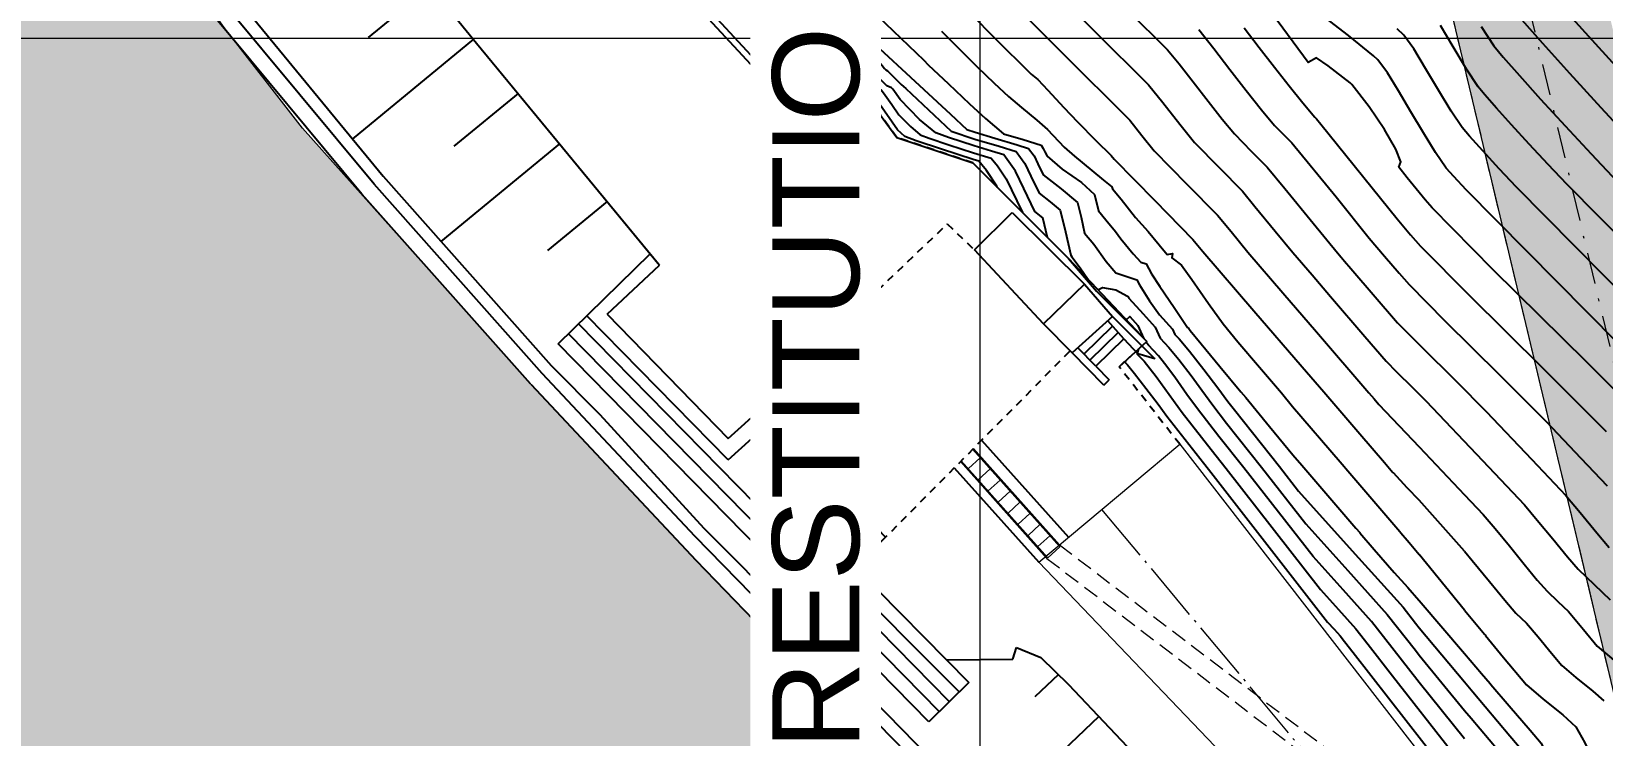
# Model space of a CAD drawing. Extents: x 61466 to 63015, y 108404 to 110397.
# Drawn here: x 62839.5 to 62902.7, y 109127 to 109155.3 of the extents above; entities that cross this region are included whole.
import ezdxf
from ezdxf import colors
from ezdxf.entities.mleader import LeaderData, LeaderLine
from ezdxf.math import Vec2, Vec3

# ---------------------------------------------------------------- set-up
doc = ezdxf.new("R2010")
doc.units = 0
doc.header["$LTSCALE"] = 1.000015
doc.header["$MEASUREMENT"] = 0
for name, pattern in [('ACAD_ISO04W100', [30, 24, -3, 0, -3]), ('DOT', [0.55, 0.3, -0.25]), ('NASCOSTA', [9.525, 6.35, -3.175]), ('TRATTEGGIATA', [0.75, 0.5, -0.25]), ('TRATTOPUNTO2', [0.5, 0.25, -0.125, 0, -0.125])]:
    doc.linetypes.add(name, pattern=pattern)
for name, color, linetype in [('Bâti', 7, 'Continuous'), ('CANALISATION', 2, 'Continuous'), ('colore lago', 131, 'Continuous'), ('coordinate', 2, 'Continuous'), ('curve livello 5m', 7, 'Continuous'), ('LIN010TR', 2, 'NASCOSTA'), ('LIN018TR', 6, 'NASCOSTA'), ('LIN025CO', 7, 'Continuous'), ('pendenze', 2, 'Continuous'), ('Per+Mod Surf', 7, 'Continuous'), ('SCALE', 2, 'Continuous'), ('sezioni', 7, 'Continuous'), ('TalusHautBas', 7, 'Continuous'), ('TRATTCOLO-30', 253, 'Continuous'), ('TRATTCOLO-32', 255, 'Continuous')]:
    doc.layers.add(name, color=color, linetype=linetype)
doc.layers.add('Colori bordi', color=5, linetype='Continuous', plot=False)
doc.layers.add('no_plot', color=5, linetype='Continuous', plot=False)
doc.layers.add('LINE035', color=1, linetype='Continuous', lineweight=35)
doc.styles.add('ARIAL', font='arial.ttf')

# ---------------------------------------------------------------- blocks, each defined once
blk = doc.blocks.new('CONTORNO')
at = {"layer": 'Colori bordi', "lineweight": 0, "ltscale": 2, "flags": 128}
blk.add_lwpolyline([(-22.578, 81.44), (16.586, -82.868), (15.866, -82.007), (19.27, -96.287), (18.407, -96.98), (19.153, -100.108)], dxfattribs=at)

msp = doc.modelspace()

# ---------------------------------------------------------------- hatches: boundary and pattern name
at = {"layer": 'colore lago', "linetype": 'Continuous', "lineweight": 0}
msp.add_hatch(color=256, dxfattribs=at).paths.add_polyline_path([(62975.581, 108981.848), (62972.563, 108992.078), (62972.159, 108999.722), (62973.022, 109007.77), (62971.274, 109014.677), (62964.726, 109023.502), (62958.063, 109028.933), (62955.276, 109033.134), (62951.179, 109038.433), (62944.971, 109044.58), (62942.828, 109044.354), (62941.256, 109046.058), (62941.518, 109050.317), (62932.519, 109062.712), (62923.949, 109074.515), (62921.068, 109073.828), (62913.169, 109080.232), (62912.424, 109083.359), (62899.063, 109099.351), (62899.187, 109099.452), (62898.973, 109099.701), (62894.248, 109105.211), (62888.989, 109110.74), (62879.9, 109119.979), (62873.641, 109126.426), (62866.263, 109134.064), (62859.634, 109141.122), (62850.425, 109151.454), (62847.28, 109155.501), (62836.245, 109170.983), (62830.549, 109180.12), (62830.097, 109179.839), (62825.256, 109176.833), (62819.938, 109173.531), (62807.248, 109165.652), (62813.286, 109155.991), (62827.781, 109132.797), (62825.357, 109131.271), (62827.221, 109128.084), (62828.208, 109126.068), (62829.848, 109121.716), (62831.445, 109117.447), (62833.184, 109113.299), (62835.862, 109107.959), (62838.858, 109102.878), (62842.822, 109096.611), (62845.343, 109092.552), (62846.651, 109090.446), (62851.47, 109082.811), (62855.067, 109077.137), (62856.583, 109077.401), (62859.665, 109075.554), (62862.875, 109072.174), (62862.914, 109063.446), (62870.198, 109052.816), (62875.993, 109045.342), (62885.568, 109033.177), (62896.673, 109017.402), (62896.556, 109017.052), (62904.818, 109004.914), (62914.53, 108991.082), (62924.555, 108973.607), (62932.466, 108959.046), (62983.134, 108959.046), (62981.291, 108965.356), (62977.169, 108976.649)])
at = {"layer": 'TRATTCOLO-30', "linetype": 'Continuous', "lineweight": 0}
h = msp.add_hatch(color=256, dxfattribs=at)
h.dxf.hatch_style = 1
h.paths.add_polyline_path([(62897.013, 109181.053), (62894.017, 109180.339), (62906.525, 109127.863), (62909.521, 109128.577)])
h.paths.add_polyline_path([(62894.017, 109180.339), (62891.021, 109179.625), (62903.529, 109127.149), (62906.525, 109127.863)])
h.paths.add_polyline_path([(62882.113, 109230.282), (62879.117, 109229.568), (62891.021, 109179.625), (62894.017, 109180.339)])
h.paths.add_polyline_path([(62885.109, 109230.996), (62882.113, 109230.282), (62894.017, 109180.339), (62897.013, 109181.053)])

# ---------------------------------------------------------------- linework, layer by layer
at = {"layer": 'Bâti', "linetype": 'Continuous'}
for p, q in [((62871.347, 109150.889), (62855.248, 109168.294)), ((62863.576, 109159.672), (62871.323, 109151.297)), ((62853.305, 109149.202), (62847.331, 109156.39)), ((62847.752, 109156.724), (62853.67, 109149.517)), ((62852.816, 109148.796), (62846.824, 109156.006)), ((62872.987, 109152.836), (62871.323, 109151.297)), ((62873.187, 109152.627), (62871.347, 109150.889)), ((62872.987, 109152.836), (62873, 109152.848)), ((62873.187, 109152.627), (62873, 109152.848)), ((62853.67, 109149.517), (62860.427, 109141.912)), ((62857.445, 109143.585), (62852.83, 109148.78)), ((62860.07, 109141.587), (62853.305, 109149.202)), ((62877.444, 109146.552), (62878.966, 109148.062)), ((62878.966, 109148.062), (62881.872, 109145.174)), ((62864.401, 109146.402), (62864.78, 109145.941)), ((62880.226, 109143.575), (62877.444, 109146.552)), ((62862.682, 109143.975), (62864.78, 109145.941)), ((62881.872, 109145.174), (62880.226, 109143.575)), ((62881.872, 109145.174), (62882.999, 109143.87)), ((62867.543, 109138.11), (62861.857, 109143.907)), ((62862.682, 109143.975), (62867.545, 109138.973)), ((62883.459, 109142.972), (62882.806, 109143.696)), ((62882.999, 109143.87), (62884.697, 109142.17)), ((62859.595, 109141.165), (62857.445, 109143.585)), ((62876.031, 109127.985), (62861.121, 109143.185)), ((62876.438, 109128.384), (62861.528, 109143.584)), ((62881.383, 109142.412), (62880.226, 109143.575)), ((62875.612, 109127.574), (62860.702, 109142.774)), ((62882.65, 109141.115), (62881.383, 109142.412)), ((62882.33, 109141.873), (62881.607, 109142.615)), ((62883.459, 109142.972), (62884.021, 109142.375)), ((62860.427, 109141.912), (62862.387, 109139.929)), ((62882.33, 109141.873), (62882.864, 109141.325)), ((62884.697, 109142.17), (62884.021, 109142.375)), ((62866.263, 109134.064), (62859.634, 109141.122)), ((62866.213, 109135.026), (62860.07, 109141.587)), ((62882.65, 109141.115), (62882.864, 109141.325)), ((62862.387, 109139.929), (62866.564, 109135.36)), ((62867.545, 109138.973), (62868.894, 109140.193)), ((62868.894, 109140.193), (62873.874, 109134.997)), ((62867.543, 109138.11), (62869.336, 109139.732)), ((62877.737, 109138.9), (62881.228, 109135.001)), ((62876.639, 109137.79), (62880.031, 109134)), ((62873.39, 109135.503), (62871.765, 109133.868)), ((62875.295, 109125.731), (62866.213, 109135.026)), ((62866.564, 109135.36), (62870.024, 109131.889)), ((62873.874, 109134.997), (62872.653, 109133.796)), ((62873.641, 109126.426), (62866.263, 109134.064)), ((62871.765, 109133.868), (62876.836, 109128.774)), ((62872.653, 109133.796), (62877.221, 109129.153)), ((62870.024, 109131.889), (62887.295, 109114.242)), ((62877.221, 109129.153), (62875.612, 109127.574))]:
    msp.add_line(p, q, dxfattribs=at)
at = {"layer": 'Bâti', "linetype": 'DOT'}
for p, q in [((62868.788, 109140.388), (62876.357, 109147.599)), ((62876.357, 109147.599), (62877.444, 109146.552)), ((62881.269, 109142.468), (62876.639, 109137.79)), ((62876.639, 109137.79), (62873.874, 109134.997))]:
    msp.add_line(p, q, dxfattribs=at)
at = {"layer": 'CANALISATION', "linetype": 'Continuous', "lineweight": 0}
for p, q in [((62876.885, 109138.039), (62880.357, 109134.149)), ((62877.204, 109137.757), (62877.68, 109138.194)), ((62877.604, 109137.309), (62878.079, 109137.746)), ((62878.003, 109136.861), (62878.479, 109137.298)), ((62878.403, 109136.414), (62878.878, 109136.851)), ((62878.802, 109135.966), (62879.278, 109136.403)), ((62879.202, 109135.518), (62879.677, 109135.955)), ((62879.602, 109135.07), (62880.077, 109135.507)), ((62880.001, 109134.623), (62880.477, 109135.06)), ((62880.401, 109134.175), (62880.876, 109134.612))]:
    msp.add_line(p, q, dxfattribs=at)
at = {"layer": 'CANALISATION', "linetype": 'Continuous', "lineweight": 0, "flags": 128}
for points in [[(62880.401, 109134.175), (62876.92, 109138.075)], [(62880.876, 109134.612), (62877.375, 109138.535)], [(62880.866, 109134.698), (62877.411, 109138.57)]]:
    msp.add_lwpolyline(points, dxfattribs=at)
at = {"layer": 'Colori bordi', "linetype": 'Continuous', "lineweight": 0, "flags": 128}
msp.add_lwpolyline([(62913.169, 109080.232), (62912.424, 109083.359), (62899.063, 109099.351), (62899.187, 109099.452), (62898.973, 109099.701), (62894.248, 109105.211), (62888.989, 109110.74), (62879.9, 109119.979), (62873.641, 109126.426), (62866.263, 109134.064), (62859.634, 109141.122), (62850.425, 109151.454), (62847.28, 109155.501), (62836.245, 109170.983)], dxfattribs=at)
at = {"layer": 'coordinate', "linetype": 'Continuous', "lineweight": 0}
for p, q in [((62877.666, 109333.555), (62877.666, 108959.046)), ((62727.666, 109155.071), (62875.41, 109155.071)), ((62875.41, 109155.071), (63014.666, 109155.071))]:
    msp.add_line(p, q, dxfattribs=at)
at = {"layer": 'curve livello 5m', "color": 2}
for p, q in [((62895.329, 109138.632), (62897.158, 109136.7)), ((62895.329, 109130.257), (62897.158, 109128.032))]:
    msp.add_line(p, q, dxfattribs=at)
at = {"layer": 'curve livello 5m', "color": 2, "flags": 128}
for points in [[(62875.41, 109159.862), (62875.891, 109159.471), (62876.475, 109158.996), (62876.475, 109158.996), (62880.972, 109154.484), (62883.695, 109151.773), (62884.183, 109151.162), (62884.679, 109150.539), (62884.679, 109150.539), (62885.994, 109149.201), (62887.228, 109147.946), (62887.768, 109147.289), (62888.44, 109146.469), (62888.44, 109146.469), (62889.854, 109144.826), (62891.197, 109143.266), (62893.309, 109140.809), (62893.52, 109140.563), (62893.716, 109140.336), (62895.329, 109138.632)], [(62905.261, 109138.841), (62902.06, 109142.05), (62898.314, 109145.76), (62895.854, 109148.248), (62895.574, 109148.573), (62894.851, 109149.455), (62894.517, 109149.885), (62894.591, 109150.092), (62894.395, 109150.61), (62893.942, 109151.399), (62893.323, 109152.312), (62892.631, 109153.204), (62892.631, 109153.204), (62892.552, 109153.276), (62891.679, 109153.964), (62891.209, 109154.281), (62890.87, 109154.086), (62887.586, 109158.562)], [(62871.762, 109155.803), (62872.387, 109155.227), (62873.129, 109154.57), (62873.637, 109154.092), (62873.681, 109154.033), (62873.731, 109153.974), (62873.83, 109153.856), (62873.886, 109153.799), (62873.956, 109153.751), (62874.507, 109153.209), (62874.687, 109153.044), (62876.517, 109151.331), (62877.459, 109151.015), (62878.436, 109150.721), (62879.124, 109150.51), (62879.471, 109150.029), (62879.717, 109149.518), (62880.045, 109148.837), (62880.488, 109148.486), (62880.893, 109148.154), (62881.106, 109147.28), (62881.319, 109146.34), (62881.367, 109146.282), (62881.701, 109145.83), (62882.022, 109145.369)], [(62899.462, 109155.814), (62900.291, 109154.871), (62901.379, 109153.663), (62902.638, 109152.287), (62903.98, 109150.84)], [(62882.414, 109144.953), (62882.603, 109145.042), (62883.131, 109144.946), (62883.607, 109144.7), (62883.607, 109144.7), (62883.613, 109144.688), (62883.662, 109144.615), (62884.231, 109143.99), (62884.718, 109143.444), (62884.718, 109143.444), (62884.912, 109143.007), (62885.266, 109142.636), (62885.664, 109142.147), (62886.167, 109141.5), (62886.167, 109141.5), (62886.591, 109140.914), (62887.028, 109140.309), (62887.028, 109140.309), (62887.59, 109139.59), (62888.998, 109137.817), (62890.778, 109135.534), (62892.457, 109133.667), (62894.051, 109131.896), (62895.178, 109130.451), (62895.329, 109130.257)], [(62897.158, 109136.7), (62897.908, 109135.908), (62898.384, 109135.35), (62898.959, 109134.65), (62899.552, 109133.921), (62900.084, 109133.276), (62900.473, 109132.828), (62900.473, 109132.828), (62900.902, 109132.42), (62901.332, 109132.011), (62901.332, 109132.011), (62901.935, 109131.286), (62902.497, 109130.616), (62902.497, 109130.616), (62903.242, 109129.993), (62903.874, 109129.448), (62903.874, 109129.448), (62904.279, 109128.663), (62904.743, 109127.733), (62904.743, 109127.733), (62905.861, 109126.196), (62907.438, 109124.058), (62907.912, 109123.475), (62908.129, 109123.216)], [(62897.158, 109128.032), (62897.42, 109127.719), (62899.231, 109125.581), (62899.342, 109125.438), (62899.938, 109124.75), (62900.642, 109123.955), (62900.667, 109123.926)]]:
    msp.add_lwpolyline(points, dxfattribs=at)
at = {"layer": 'LIN010TR', "linetype": 'TRATTOPUNTO2', "lineweight": 0, "ltscale": 5, "flags": 128}
msp.add_lwpolyline([(62882.811, 109227.352), (62912.602, 109102.366)], dxfattribs=at)
at = {"layer": 'LIN010TR', "lineweight": 0, "ltscale": 0.1, "flags": 128}
for points in [[(62880.866, 109134.698), (62893.561, 109125.016), (62910.612, 109104.607), (62912.535, 109102.305)], [(62880.357, 109134.149), (62893.042, 109124.473), (62910.612, 109103.444), (62912.535, 109101.142)]]:
    msp.add_lwpolyline(points, dxfattribs=at)
at = {"layer": 'LIN018TR', "linetype": 'ACAD_ISO04W100', "lineweight": 0, "ltscale": 0.1, "flags": 128}
msp.add_lwpolyline([(62882.563, 109136.116), (62909.605, 109103.748), (62912.535, 109100.24)], dxfattribs=at)
at = {"layer": 'LIN025CO', "linetype": 'TRATTEGGIATA', "lineweight": 0, "ltscale": 2}
msp.add_line((62867.316, 109279.075), (62910.758, 109096.816), dxfattribs=at)
at = {"layer": 'LIN025CO', "linetype": 'Continuous'}
for p, q in [((62873.161, 109152.63), (62873.187, 109152.627)), ((62873.187, 109152.627), (62874.333, 109151.075)), ((62874.333, 109151.075), (62877.384, 109150.059)), ((62877.384, 109150.059), (62878.335, 109149.1)), ((62878.335, 109149.1), (62881.234, 109146.205)), ((62881.234, 109146.205), (62882.358, 109144.899)), ((62882.358, 109144.899), (62884.376, 109142.871)), ((62884.376, 109142.871), (62883.267, 109141.858))]:
    msp.add_line(p, q, dxfattribs=at)
at = {"layer": 'no_plot'}
for p, q in [((62897.158, 109134.438), (62895.329, 109136.491)), ((62897.158, 109132.07), (62895.329, 109134.3)), ((62895.329, 109132.457), (62897.158, 109130.324)), ((62895.329, 109131.357), (62897.158, 109129.178)), ((62897.158, 109126.893), (62895.329, 109129.157))]:
    msp.add_line(p, q, dxfattribs=at)
at = {"layer": 'no_plot', "flags": 128}
for points in [[(62878.731, 109158.91), (62882.293, 109155.336), (62884.45, 109153.189), (62885.027, 109152.481), (62885.701, 109151.608), (62886.292, 109150.88), (62887.287, 109149.867), (62888.221, 109148.917), (62888.73, 109148.303), (62889.542, 109147.306), (62890.245, 109146.45), (62891.024, 109145.546), (62891.763, 109144.686), (62893.15, 109143.073), (62894.003, 109142.081), (62894.425, 109141.654), (62895.069, 109141.017), (62895.619, 109140.466), (62897.878, 109138.08), (62899.567, 109136.296), (62900.083, 109135.687), (62900.702, 109134.929), (62901.292, 109134.207), (62901.722, 109133.708), (62902.369, 109133.093), (62903.016, 109132.478)], [(62872.323, 109157.145), (62875.41, 109154.184)], [(62870.575, 109156.09), (62871.21, 109155.341), (62871.369, 109155.153), (62871.528, 109154.966), (62871.687, 109154.782), (62871.845, 109154.609), (62872.352, 109154.147), (62872.454, 109154.009), (62872.571, 109153.871), (62872.805, 109153.596), (62872.933, 109153.463), (62873.098, 109153.35), (62873.289, 109153.163), (62873.691, 109152.987), (62873.792, 109152.868), (62874.121, 109152.397), (62874.407, 109151.992), (62874.874, 109151.512), (62875.269, 109151.185), (62875.628, 109151.054), (62876.423, 109150.787), (62877.416, 109150.465), (62878.123, 109150.25), (62878.379, 109149.941), (62878.724, 109149.418), (62879.15, 109148.533), (62879.379, 109148.058)], [(62872.326, 109155.834), (62873.09, 109155.157), (62875.41, 109153.001)], [(62877.141, 109156.213), (62878.445, 109154.892), (62879.522, 109153.82), (62879.731, 109153.623), (62879.992, 109153.403), (62880.401, 109152.974), (62881.038, 109152.287), (62881.591, 109151.7), (62882.336, 109150.961), (62882.94, 109150.357), (62883.066, 109150.199), (62884.701, 109148.536), (62886.234, 109146.975), (62886.634, 109146.488), (62888.683, 109144.107), (62890.63, 109141.846), (62891.492, 109140.844), (62892.942, 109139.158), (62893.936, 109138.001), (62894.274, 109137.608), (62894.281, 109137.599), (62894.842, 109136.995), (62895.329, 109136.491)], [(62883.615, 109156.188), (62885.206, 109154.605), (62885.681, 109154.036), (62886.246, 109153.316), (62886.842, 109152.541), (62887.414, 109151.81), (62887.905, 109151.22), (62888.58, 109150.532), (62889.215, 109149.887), (62889.928, 109149.027), (62891.065, 109147.631), (62892.05, 109146.431), (62892.194, 109146.265), (62892.33, 109146.107), (62892.585, 109145.81), (62894.466, 109143.623), (62895.398, 109142.681), (62896.816, 109141.275), (62898.029, 109140.06), (62899.859, 109138.127), (62901.227, 109136.683), (62901.807, 109135.991), (62902.473, 109135.174), (62902.972, 109134.587)], [(62904.523, 109141.583), (62897.217, 109148.966), (62896.721, 109149.501), (62896.419, 109149.845), (62896.419, 109149.845), (62895.99, 109150.47), (62895.506, 109151.257), (62895, 109152.114), (62894.505, 109152.951), (62894.052, 109153.676), (62893.676, 109154.198), (62893.676, 109154.198), (62893.5, 109154.359), (62892.489, 109155.174), (62891.561, 109155.888)], [(62901.218, 109156.175), (62902.544, 109154.703), (62904.078, 109153.027)], [(62878.375, 109149.06), (62878.35, 109149.112), (62877.933, 109149.746), (62877.623, 109150.121), (62877.623, 109150.121), (62877.394, 109150.19), (62876.123, 109150.603), (62875.105, 109150.944), (62874.645, 109151.112), (62874.645, 109151.112), (62874.358, 109151.381), (62873.92, 109152), (62873.419, 109152.719), (62873.419, 109152.719), (62873.265, 109152.901), (62872.747, 109153.127), (62872.467, 109153.405), (62872.04, 109153.894), (62870.806, 109155.31)], [(62880.382, 109147.056), (62880.198, 109147.84), (62879.882, 109148.095), (62879.434, 109149.026), (62879.097, 109149.724), (62878.624, 109150.38), (62878.133, 109150.531), (62877.437, 109150.74), (62877.437, 109150.74), (62876.409, 109151.077), (62875.893, 109151.258), (62875.893, 109151.258), (62875.235, 109151.803), (62874.456, 109152.603), (62874.456, 109152.603), (62874.166, 109153.017), (62874.118, 109153.073), (62873.928, 109153.156), (62873.527, 109153.551), (62873.41, 109153.631), (62873.318, 109153.726), (62873.151, 109153.923), (62873.067, 109154.021), (62872.995, 109154.119), (62872.441, 109154.628), (62871.804, 109155.206), (62871.804, 109155.206), (62871.692, 109155.329), (62871.579, 109155.459)], [(62876.125, 109155.35), (62876.909, 109154.556), (62877.556, 109153.912), (62878.235, 109153.264), (62878.812, 109152.73), (62879.338, 109152.284), (62879.957, 109151.771), (62880.385, 109151.403), (62881.053, 109150.692), (62881.471, 109150.331), (62882.166, 109149.749), (62882.643, 109149.366), (62882.976, 109149.096), (62882.996, 109149.011), (62883.342, 109148.598), (62883.92, 109147.852), (62884.429, 109147.293), (62884.876, 109146.753), (62885.193, 109146.375), (62885.413, 109146.404), (62885.382, 109146.237), (62885.772, 109145.935), (62886.196, 109145.361), (62886.863, 109144.398), (62887.451, 109143.576), (62888.04, 109142.86), (62888.911, 109141.84), (62889.793, 109140.807), (62890.244, 109140.261), (62892.158, 109138.025), (62892.539, 109137.581), (62894.55, 109135.233), (62894.59, 109135.179), (62894.843, 109134.885), (62894.924, 109134.791), (62895.329, 109134.3)], [(62886.473, 109155.414), (62887.075, 109154.653), (62887.724, 109153.812), (62888.376, 109152.967), (62888.988, 109152.192), (62889.518, 109151.56), (62889.874, 109151.198), (62890.208, 109150.858), (62891.989, 109148.688), (62893.327, 109147.026), (62893.932, 109146.309), (62894.525, 109145.62), (62894.928, 109145.165), (62896.37, 109143.707), (62898.564, 109141.533), (62900.44, 109139.653), (62901.84, 109138.175), (62902.886, 109137.07)], [(62888.297, 109155.484), (62888.904, 109154.696), (62889.514, 109153.905), (62890.103, 109153.149), (62890.65, 109152.468), (62891.131, 109151.9), (62891.167, 109151.863), (62891.201, 109151.829), (62891.384, 109151.606), (62894.451, 109147.8), (62894.987, 109147.167), (62895.391, 109146.706), (62897.342, 109144.734), (62900.312, 109141.792), (62902.851, 109139.247)], [(62908.649, 109139.573), (62899.241, 109149.08), (62898.549, 109149.819), (62897.886, 109150.541), (62897.355, 109151.133), (62897.059, 109151.482), (62897.059, 109151.482), (62896.614, 109152.141), (62896.109, 109152.975), (62895.593, 109153.852), (62895.115, 109154.636), (62894.722, 109155.193), (62894.722, 109155.193), (62894.448, 109155.442)], [(62909.133, 109141.243), (62901.266, 109149.193), (62900.514, 109149.993), (62899.759, 109150.807), (62899.05, 109151.582), (62898.438, 109152.262), (62897.971, 109152.793), (62897.699, 109153.12), (62897.699, 109153.12), (62897.23, 109153.828), (62896.699, 109154.719), (62896.186, 109155.578)], [(62897.831, 109155.544), (62898.339, 109154.758), (62898.716, 109154.304), (62899.364, 109153.566), (62900.215, 109152.622), (62901.199, 109151.547), (62902.247, 109150.417), (62903.291, 109149.306)], [(62875.41, 109154.184), (62875.59, 109154.004), (62876.398, 109153.229), (62877.251, 109152.426), (62877.894, 109151.837), (62878.617, 109151.227), (62879.408, 109150.994), (62880.126, 109150.769), (62880.218, 109150.64), (62880.284, 109150.504), (62880.372, 109150.321), (62880.98, 109149.8), (62881.752, 109149.265), (62882.282, 109148.782), (62882.437, 109148.121), (62882.732, 109147.764), (62883.125, 109147.299), (62883.34, 109146.999), (62883.836, 109146.393), (62884.138, 109146.065), (62884.36, 109145.989), (62884.563, 109145.599), (62884.908, 109145.08), (62885.479, 109144.242), (62885.967, 109143.516), (62886.019, 109143.435), (62886.072, 109143.394), (62886.128, 109143.314), (62886.564, 109142.773), (62887.315, 109141.86), (62888.156, 109140.85), (62888.36, 109140.612), (62889.314, 109139.454), (62890.258, 109138.31), (62890.612, 109137.896), (62892.786, 109135.367), (62892.943, 109135.183), (62892.947, 109135.179), (62893.519, 109134.503), (62894.326, 109133.575), (62894.87, 109132.971), (62895.317, 109132.474), (62895.329, 109132.457)], [(62875.41, 109153.001), (62876.483, 109152.02), (62877.141, 109151.404), (62877.48, 109151.291), (62878.265, 109151.052), (62879.17, 109150.783), (62879.625, 109150.639), (62879.845, 109150.335), (62880.001, 109150.011), (62880.209, 109149.579), (62880.93, 109149.008), (62881.587, 109148.468), (62881.733, 109147.871), (62881.878, 109147.23), (62882.246, 109146.79), (62882.747, 109146.092), (62883.14, 109145.632), (62883.983, 109145.345), (62884.088, 109145.144), (62884.493, 109144.513), (62884.894, 109143.948), (62885.412, 109143.373), (62885.507, 109143.159), (62885.681, 109142.977), (62886.092, 109142.479), (62886.669, 109141.751), (62887.24, 109141.011), (62887.64, 109140.457), (62887.901, 109140.123), (62889.71, 109137.845), (62890.486, 109136.85), (62892.64, 109134.457), (62894.684, 109132.185), (62895.182, 109131.546), (62895.329, 109131.357)], [(62883.548, 109143.749), (62883.694, 109143.88), (62884.023, 109143.515), (62884.25, 109143.004)], [(62884.048, 109142.571), (62883.997, 109142.4), (62883.992, 109142.355), (62884.274, 109142.078), (62884.752, 109141.467), (62885.277, 109140.739), (62885.803, 109140.011), (62886.967, 109138.523), (62887.573, 109137.76), (62891.36, 109132.902), (62892.091, 109132.089), (62892.785, 109131.318), (62893.276, 109130.689), (62894.263, 109129.424), (62896.628, 109126.392)], [(62895.329, 109129.157), (62894.227, 109130.57), (62893.418, 109131.607), (62892.274, 109132.878), (62891.069, 109134.218), (62888.285, 109137.788), (62887.278, 109139.056), (62886.415, 109140.16), (62885.992, 109140.743), (62885.5, 109141.431), (62885.094, 109141.989), (62885.094, 109141.989), (62884.851, 109142.296), (62884.444, 109142.722), (62884.385, 109142.807), (62884.354, 109142.851)], [(62883.516, 109142.086), (62883.509, 109142.024), (62883.603, 109141.931), (62883.886, 109141.585), (62884.344, 109141), (62884.838, 109140.352), (62885.191, 109139.863), (62886.655, 109137.99), (62886.86, 109137.732), (62891.651, 109131.586), (62891.908, 109131.3), (62892.153, 109131.029), (62892.325, 109130.807), (62892.672, 109130.363), (62896.942, 109124.889)], [(62897.158, 109134.438), (62897.467, 109134.061), (62898.156, 109133.216), (62898.772, 109132.468), (62899.224, 109131.949), (62899.649, 109131.545), (62900.117, 109130.993), (62900.648, 109130.332), (62901.073, 109129.839), (62901.636, 109129.353), (62902.313, 109128.812), (62902.755, 109128.412)], [(62897.158, 109132.07), (62897.956, 109131.104), (62897.982, 109131.074), (62898.005, 109131.047), (62898.729, 109130.163), (62899.648, 109129.063), (62900.314, 109128.488), (62901.114, 109127.849), (62901.637, 109127.376), (62901.992, 109126.725), (62902.46, 109125.735), (62902.891, 109124.899)], [(62897.158, 109130.324), (62897.839, 109129.513), (62898.185, 109129.112), (62898.215, 109129.075), (62898.95, 109128.219), (62899.802, 109127.236), (62900.245, 109126.712), (62900.373, 109126.432), (62900.635, 109126.214), (62901.037, 109125.791), (62901.607, 109125.154), (62902.24, 109124.422), (62902.834, 109123.71)], [(62897.158, 109129.178), (62897.49, 109128.783), (62898.98, 109127.008), (62899.821, 109126.016), (62899.872, 109125.949), (62900.415, 109125.318), (62901.094, 109124.55), (62901.734, 109123.825), (62902.158, 109123.322), (62902.533, 109122.779), (62903.001, 109122.16)]]:
    msp.add_lwpolyline(points, dxfattribs=at)
at = {"layer": 'pendenze', "linetype": 'Continuous'}
for p, q in [((62855.569, 109157.155), (62853.07, 109155.099)), ((62857.306, 109155.027), (62852.417, 109151.006)), ((62859.096, 109152.85), (62856.515, 109150.726)), ((62860.765, 109150.822), (62855.987, 109146.891)), ((62862.672, 109148.503), (62860.275, 109146.532)), ((62860.702, 109142.774), (62864.401, 109146.402)), ((62880.826, 109129.475), (62879.881, 109128.578)), ((62882.455, 109127.787), (62878.091, 109123.646))]:
    msp.add_line(p, q, dxfattribs=at)
at = {"layer": 'Per+Mod Surf', "linetype": 'Continuous'}
for p, q in [((62865.739, 109161.389), (62871.876, 109154.167)), ((62871.876, 109154.167), (62872.987, 109152.836)), ((62872.987, 109152.836), (62873.161, 109152.63)), ((62873.161, 109152.63), (62873.187, 109152.627)), ((62873.187, 109152.627), (62874.333, 109151.075)), ((62874.333, 109151.075), (62877.384, 109150.059)), ((62877.384, 109150.059), (62878.335, 109149.1)), ((62878.335, 109149.1), (62881.234, 109146.205)), ((62881.234, 109146.205), (62884.376, 109142.871)), ((62884.376, 109142.871), (62883.267, 109141.858))]:
    msp.add_line(p, q, dxfattribs=at)
at = {"layer": 'SCALE', "linetype": 'Continuous'}
for p, q in [((62882.999, 109143.87), (62881.383, 109142.412)), ((62882.977, 109143.467), (62881.848, 109142.367)), ((62883.218, 109143.219), (62882.089, 109142.12)), ((62883.459, 109142.972), (62882.33, 109141.873))]:
    msp.add_line(p, q, dxfattribs=at)
at = {"layer": 'sezioni', "linetype": 'Continuous', "lineweight": 0, "flags": 128}
msp.add_lwpolyline([(62895.966, 109117.343), (62880.031, 109134), (62885.701, 109138.737), (62897.445, 109123.61), (62898.676, 109122.021)], dxfattribs=at)
at = {"layer": 'TalusHautBas', "linetype": 'Continuous'}
for p, q in [((62841.609, 109174.256), (62857.429, 109154.876)), ((62857.429, 109154.876), (62864.74, 109145.989)), ((62857.429, 109154.876), (62864.78, 109145.941)), ((62878.993, 109130.098), (62879.135, 109130.56)), ((62879.135, 109130.56), (62880.123, 109130.166)), ((62876.325, 109130.063), (62878.993, 109130.098)), ((62880.123, 109130.166), (62881.235, 109129.072)), ((62881.235, 109129.072), (62891.602, 109118.146))]:
    msp.add_line(p, q, dxfattribs=at)
at = {"layer": 'TalusHautBas', "linetype": 'DOT'}
for p, q in [((62874.333, 109151.075), (62873.187, 109152.627)), ((62877.384, 109150.059), (62874.333, 109151.075)), ((62877.384, 109150.059), (62878.335, 109149.1)), ((62878.335, 109149.1), (62881.234, 109146.205)), ((62881.234, 109146.205), (62882.358, 109144.899)), ((62882.358, 109144.899), (62884.376, 109142.871)), ((62883.267, 109141.858), (62884.376, 109142.871)), ((62885.701, 109138.737), (62883.267, 109141.858))]:
    msp.add_line(p, q, dxfattribs=at)

# ---------------------------------------------------------------- block references
at = {"layer": 'TRATTCOLO-32', "linetype": 'Continuous', "lineweight": 0}
msp.add_blockref('CONTORNO', (62894.017, 109180.339), dxfattribs=at)

# ---------------------------------------------------------------- next in the draw order: leaders
at = {"layer": 'LINE035', "linetype": 'Continuous'}
ml = msp.add_multileader_mtext('Standard', dxfattribs=at)
ml.set_content('OUVRAGE DE RESTITUTION', color=256, style='ARIAL')
ml.set_leader_properties()
ml.build(insert=Vec2(0, 0))
ml.multileader.update_dxf_attribs({"has_text_frame": 1, "text_left_attachment_type": 2, "text_right_attachment_type": 2, "dogleg_length": 0.36, "arrow_head_size": 5, "scale": 10})
ctx = ml.context
ctx.base_point, ctx.scale, ctx.char_height, ctx.arrow_head_size, ctx.landing_gap_size, ctx.plane_origin, ctx.plane_x_axis, ctx.plane_y_axis = Vec3(62871.127, 109091.609), 10, 3.5, 5, 0.9, Vec3(62815.737, 109020.046), Vec3(0, 1), Vec3(-1, 0)
ctx.left_attachment, ctx.right_attachment = 2, 2
notes = []
notes.append((ctx, [(0, (1, 1, 0), (62871.127, 109088.009), (0, 1), 3.6, [(0, [(62912.797, 109081.795)], 0, [])])]))
ctx.mtext.insert, ctx.mtext.text_direction, ctx.mtext.rotation, ctx.mtext.flow_direction = Vec3(62869.316, 109092.509), Vec3(0, 1), 1.570796, 5
ctx.mtext.has_bg_fill, ctx.mtext.bg_color, ctx.mtext.bg_scale_factor, ctx.mtext.bg_transparency, ctx.mtext.use_window_bg_color = 1, -1073741824, 1.25, 0, 1
for ctx, leaders in notes:
    for number, flags, end, landing, length, lines in leaders:
        leader = LeaderData()
        leader.index, (leader.has_last_leader_line, leader.has_dogleg_vector, leader.attachment_direction) = number, flags
        leader.last_leader_point, leader.dogleg_vector, leader.dogleg_length = Vec3(end), Vec3(landing), length
        for number, points, colour, breaks in lines:
            line = LeaderLine()
            line.index, line.vertices, line.color, line.breaks = number, Vec3.list(points), colors.encode_raw_color(colour), breaks
            leader.lines.append(line)
        ctx.leaders.append(leader)

doc.saveas('drawing.dxf')
